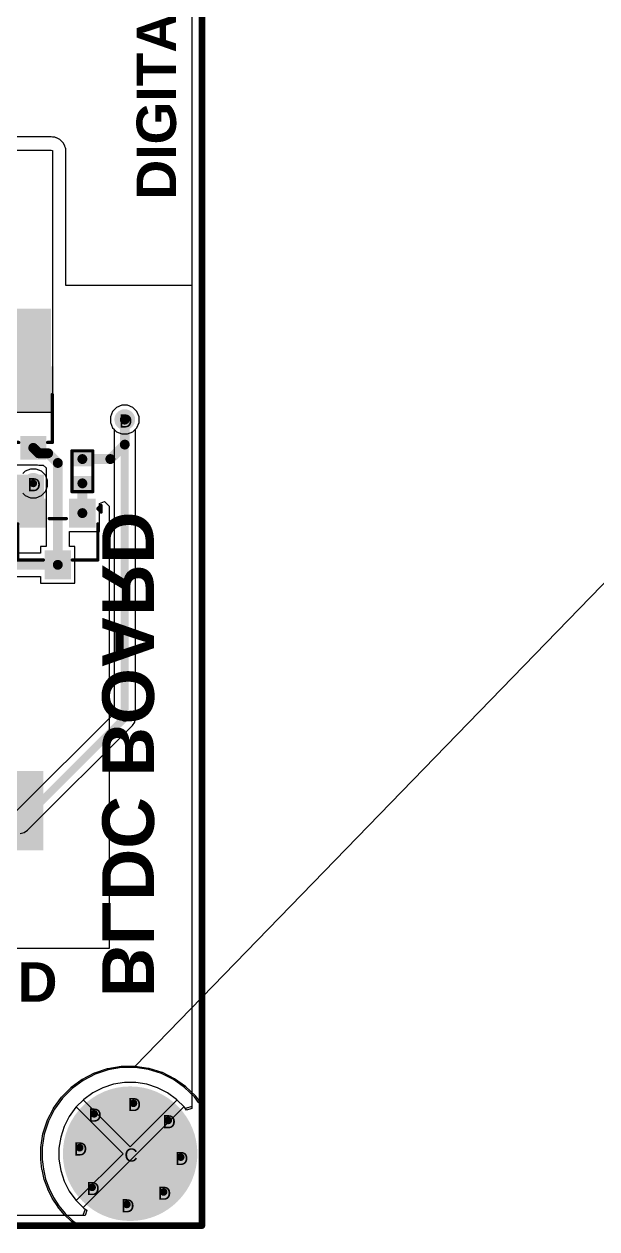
# Model space of a CAD drawing. Header units: inches. Extents: x 0 to 5401, y 0 to 5414.
# Drawn here: x 143.12 to 165.28, y -0.13 to 46.45 of the extents above; entities that cross this region are included whole.
import ezdxf

# ---------------------------------------------------------------- set-up
doc = ezdxf.new("R2010")
doc.units = ezdxf.units.IN
for name, color, linetype in [('Board Outline', 216, 'Continuous'), ('Bottom Layer', 5, 'Continuous'), ('Bottom Overlay', 54, 'Continuous'), ('Bottom Solder', 6, 'Continuous'), ('Drill Drawing', 1, 'Continuous'), ('Layer 1', 16, 'Continuous'), ('Layer 2', 76, 'Continuous'), ('Multi-Layer', 9, 'Continuous'), ('Pad Holes', 156, 'Continuous'), ('Top Layer', 1, 'Continuous'), ('Top Overlay', 2, 'Continuous'), ('Top Paste', 8, 'Continuous'), ('Top Solder', 216, 'Continuous'), ('Via Holes', 16, 'Continuous')]:
    doc.layers.add(name, color=color, linetype=linetype)
doc.styles.add('Arial', font='', dxfattribs={"height": 0.2})
doc.styles.add('Arial_Bold', font='', dxfattribs={"height": 0.2})
doc.styles.get('Arial').set_extended_font_data('Arial')
doc.styles.get('Arial_Bold').set_extended_font_data('Arial', bold=True)

# ---------------------------------------------------------------- blocks, each defined once
blk = doc.blocks.new('R___0402_90')
at = {"layer": 'Top Layer'}
for points in [[(-0.699, -0.318), (-0.699, 0.318), (-0.241, 0.318), (-0.241, -0.318)], [(0.241, -0.318), (0.241, 0.318), (0.699, 0.318), (0.699, -0.318)]]:
    blk.add_hatch(color=1, dxfattribs=at).paths.add_polyline_path(points)
at = {"layer": 'Top Paste'}
for points in [[(-0.699, -0.318), (-0.699, 0.318), (-0.241, 0.318), (-0.241, -0.318)], [(0.241, -0.318), (0.241, 0.318), (0.699, 0.318), (0.699, -0.318)]]:
    blk.add_hatch(color=8, dxfattribs=at).paths.add_polyline_path(points)
at = {"layer": 'Top Solder'}
for points in [[(-0.754, -0.373), (-0.754, 0.373), (-0.186, 0.373), (-0.186, -0.373)], [(0.186, -0.373), (0.186, 0.373), (0.754, 0.373), (0.754, -0.373)]]:
    blk.add_hatch(color=216, dxfattribs=at).paths.add_polyline_path(points)
at = {"layer": 'Top Overlay'}
for points in [[(-0.787, 0.406, 0.127, 0.127, 0), (-0.787, -0.406, 0.127, 0.127, 0)], [(-0.787, 0.406, 0.127, 0.127, 0), (0.787, 0.406, 0.127, 0.127, 0)], [(0.787, 0.406, 0.127, 0.127, 0), (0.787, -0.406, 0.127, 0.127, 0)], [(-0.787, -0.406, 0.127, 0.127, 0), (0.787, -0.406, 0.127, 0.127, 0)], [(-0.813, -0.432, 0.00323, 0.00323, 0), (0.813, -0.432, 0.00323, 0.00323, 0)]]:
    blk.add_lwpolyline(points, format="xyseb", dxfattribs=at)
for points in [[(-0.819, 0.406, 0.0635, 0.0635, 1), (-0.756, 0.406, 0.0635, 0.0635, 1)], [(-0.819, 0.406, 0.0635, 0.0635, 1), (-0.756, 0.406, 0.0635, 0.0635, 1)], [(0.756, 0.406, 0.0635, 0.0635, 1), (0.819, 0.406, 0.0635, 0.0635, 1)], [(0.756, 0.406, 0.0635, 0.0635, 1), (0.819, 0.406, 0.0635, 0.0635, 1)], [(-0.819, -0.406, 0.0635, 0.0635, 1), (-0.756, -0.406, 0.0635, 0.0635, 1)], [(-0.819, -0.406, 0.0635, 0.0635, 1), (-0.756, -0.406, 0.0635, 0.0635, 1)], [(-0.814, -0.432, 0.00161, 0.00161, 1), (-0.812, -0.432, 0.00161, 0.00161, 1)], [(0.756, -0.406, 0.0635, 0.0635, 1), (0.819, -0.406, 0.0635, 0.0635, 1)], [(0.756, -0.406, 0.0635, 0.0635, 1), (0.819, -0.406, 0.0635, 0.0635, 1)], [(0.812, -0.432, 0.00161, 0.00161, 1), (0.814, -0.432, 0.00161, 0.00161, 1)]]:
    blk.add_lwpolyline(points, format="xyseb", close=True, dxfattribs=at)
blk = doc.blocks.new('SOT_23_164')
at = {"layer": 'Top Layer'}
for points in [[(-0.41, 1.46), (0.41, 1.46), (0.41, 0.54), (-0.41, 0.54)], [(-1.36, -0.54), (-0.54, -0.54), (-0.54, -1.46), (-1.36, -1.46)], [(0.54, -0.54), (1.36, -0.54), (1.36, -1.46), (0.54, -1.46)]]:
    blk.add_hatch(color=1, dxfattribs=at).paths.add_polyline_path(points)
at = {"layer": 'Top Paste'}
for points in [[(-0.41, 1.46), (0.41, 1.46), (0.41, 0.54), (-0.41, 0.54)], [(-1.36, -0.54), (-0.54, -0.54), (-0.54, -1.46), (-1.36, -1.46)], [(0.54, -0.54), (1.36, -0.54), (1.36, -1.46), (0.54, -1.46)]]:
    blk.add_hatch(color=8, dxfattribs=at).paths.add_polyline_path(points)
at = {"layer": 'Top Solder'}
for points in [[(-0.512, 1.562), (0.512, 1.562), (0.512, 0.438), (-0.512, 0.438)], [(-1.462, -0.438), (-0.438, -0.438), (-0.438, -1.562), (-1.462, -1.562)], [(0.438, -0.438), (1.462, -0.438), (1.462, -1.562), (0.438, -1.562)]]:
    blk.add_hatch(color=216, dxfattribs=at).paths.add_polyline_path(points)
at = {"layer": 'Top Overlay'}
for points in [[(-1.549, 0.813, 0.127, 0.127, 0), (-1.549, -0.584, 0.127, 0.127, 0)], [(-0.559, 0.813, 0.127, 0.127, 0), (-1.549, 0.813, 0.127, 0.127, 0)], [(1.549, 0.813, 0.127, 0.127, 0), (0.559, 0.813, 0.127, 0.127, 0)], [(1.549, 0.813, 0.127, 0.127, 0), (1.549, -0.584, 0.127, 0.127, 0)], [(0.33, -0.787, 0.127, 0.127, 0), (-0.33, -0.787, 0.127, 0.127, 0)], [(-1.549, -1.168, 0.127, 0.127, 0), (-1.676, -1.041, 0.127, 0.127, 0)], [(-1.676, -1.041, 0.127, 0.127, 0), (-1.676, -1.295, 0.127, 0.127, 0)], [(-1.549, -1.168, 0.127, 0.127, 0), (-1.676, -1.295, 0.127, 0.127, 0)]]:
    blk.add_lwpolyline(points, format="xyseb", dxfattribs=at)
for points in [[(-1.581, 0.813, 0.0635, 0.0635, 1), (-1.518, 0.813, 0.0635, 0.0635, 1)], [(-1.581, 0.813, 0.0635, 0.0635, 1), (-1.518, 0.813, 0.0635, 0.0635, 1)], [(-0.591, 0.813, 0.0635, 0.0635, 1), (-0.527, 0.813, 0.0635, 0.0635, 1)], [(0.527, 0.813, 0.0635, 0.0635, 1), (0.591, 0.813, 0.0635, 0.0635, 1)], [(1.518, 0.813, 0.0635, 0.0635, 1), (1.581, 0.813, 0.0635, 0.0635, 1)], [(1.518, 0.813, 0.0635, 0.0635, 1), (1.581, 0.813, 0.0635, 0.0635, 1)], [(-1.581, -0.584, 0.0635, 0.0635, 1), (-1.518, -0.584, 0.0635, 0.0635, 1)], [(-0.362, -0.787, 0.0635, 0.0635, 1), (-0.298, -0.787, 0.0635, 0.0635, 1)], [(0.298, -0.787, 0.0635, 0.0635, 1), (0.362, -0.787, 0.0635, 0.0635, 1)], [(1.518, -0.584, 0.0635, 0.0635, 1), (1.581, -0.584, 0.0635, 0.0635, 1)], [(-1.708, -1.041, 0.0635, 0.0635, 1), (-1.645, -1.041, 0.0635, 0.0635, 1)], [(-1.708, -1.041, 0.0635, 0.0635, 1), (-1.645, -1.041, 0.0635, 0.0635, 1)], [(-1.708, -1.295, 0.0635, 0.0635, 1), (-1.645, -1.295, 0.0635, 0.0635, 1)], [(-1.708, -1.295, 0.0635, 0.0635, 1), (-1.645, -1.295, 0.0635, 0.0635, 1)], [(-1.581, -1.168, 0.0635, 0.0635, 1), (-1.518, -1.168, 0.0635, 0.0635, 1)], [(-1.581, -1.168, 0.0635, 0.0635, 1), (-1.518, -1.168, 0.0635, 0.0635, 1)]]:
    blk.add_lwpolyline(points, format="xyseb", close=True, dxfattribs=at)
blk = doc.blocks.new('SOD_323_209')
at = {"layer": 'Top Layer'}
for points in [[(-0.75, -0.45), (-1.55, -0.45), (-1.55, 0.45), (-0.75, 0.45)], [(1.55, -0.45), (0.75, -0.45), (0.75, 0.45), (1.55, 0.45)]]:
    blk.add_hatch(color=1, dxfattribs=at).paths.add_polyline_path(points)
at = {"layer": 'Top Overlay'}
for points in [[(-2.007, 0.483), (-0.914, 0.483), (-0.914, 0.787), (-2.007, 0.787)], [(-2.007, -0.508), (-1.575, -0.508), (-1.575, 0.508), (-2.007, 0.508)], [(-2.007, -0.787), (-0.914, -0.787), (-0.914, -0.483), (-2.007, -0.483)]]:
    blk.add_hatch(color=2, dxfattribs=at).paths.add_polyline_path(points)
at = {"layer": 'Top Paste'}
for points in [[(-0.75, -0.45), (-1.55, -0.45), (-1.55, 0.45), (-0.75, 0.45)], [(1.55, -0.45), (0.75, -0.45), (0.75, 0.45), (1.55, 0.45)]]:
    blk.add_hatch(color=8, dxfattribs=at).paths.add_polyline_path(points)
at = {"layer": 'Top Solder'}
for points in [[(-0.695, -0.505), (-1.605, -0.505), (-1.605, 0.505), (-0.695, 0.505)], [(1.605, -0.505), (0.695, -0.505), (0.695, 0.505), (1.605, 0.505)]]:
    blk.add_hatch(color=216, dxfattribs=at).paths.add_polyline_path(points)
at = {"layer": 'Top Overlay'}
for points in [[(0.94, 0.737, 0.127, 0.127, 0), (-0.914, 0.737, 0.127, 0.127, 0)], [(0.94, 0.559, 0.127, 0.127, 0), (0.94, 0.737, 0.127, 0.127, 0)], [(0.94, -0.737, 0.127, 0.127, 0), (-0.914, -0.737, 0.127, 0.127, 0)], [(0.94, -0.737, 0.127, 0.127, 0), (0.94, -0.559, 0.127, 0.127, 0)]]:
    blk.add_lwpolyline(points, format="xyseb", dxfattribs=at)
for points in [[(-0.946, 0.737, 0.0635, 0.0635, 1), (-0.883, 0.737, 0.0635, 0.0635, 1)], [(0.908, 0.737, 0.0635, 0.0635, 1), (0.972, 0.737, 0.0635, 0.0635, 1)], [(0.908, 0.737, 0.0635, 0.0635, 1), (0.972, 0.737, 0.0635, 0.0635, 1)], [(0.908, 0.559, 0.0635, 0.0635, 1), (0.972, 0.559, 0.0635, 0.0635, 1)], [(-0.946, -0.737, 0.0635, 0.0635, 1), (-0.883, -0.737, 0.0635, 0.0635, 1)], [(0.908, -0.559, 0.0635, 0.0635, 1), (0.972, -0.559, 0.0635, 0.0635, 1)], [(0.908, -0.737, 0.0635, 0.0635, 1), (0.972, -0.737, 0.0635, 0.0635, 1)], [(0.908, -0.737, 0.0635, 0.0635, 1), (0.972, -0.737, 0.0635, 0.0635, 1)]]:
    blk.add_lwpolyline(points, format="xyseb", close=True, dxfattribs=at)

msp = doc.modelspace()

# ---------------------------------------------------------------- hatches: boundary and pattern name
at = {"layer": 'Bottom Layer'}
h = msp.add_hatch(color=5, dxfattribs=at)
edge = h.paths.add_edge_path()
edge.add_arc((147.015, 31.159), 0.3, 0, 360)
h = msp.add_hatch(color=5, dxfattribs=at)
edge = h.paths.add_edge_path()
edge.add_arc((143.474, 28.695), 0.3, 0, 360)
h = msp.add_hatch(color=5, dxfattribs=at)
edge = h.paths.add_edge_path()
edge.add_arc((147.223, 2.78), 2.5, 0, 360)
h = msp.add_hatch(color=5, dxfattribs=at)
edge = h.paths.add_edge_path()
edge.add_arc((147.35, 4.731), 0.3, 0, 360)
h = msp.add_hatch(color=5, dxfattribs=at)
edge = h.paths.add_edge_path()
edge.add_arc((145.828, 4.324), 0.3, 0, 360)
h = msp.add_hatch(color=5, dxfattribs=at)
edge = h.paths.add_edge_path()
edge.add_arc((148.696, 4.069), 0.3, 0, 360)
h = msp.add_hatch(color=5, dxfattribs=at)
edge = h.paths.add_edge_path()
edge.add_arc((145.268, 3.014), 0.3, 0, 360)
h = msp.add_hatch(color=5, dxfattribs=at)
edge = h.paths.add_edge_path()
edge.add_arc((149.179, 2.648), 0.3, 0, 360)
h = msp.add_hatch(color=5, dxfattribs=at)
edge = h.paths.add_edge_path()
edge.add_arc((145.75, 1.482), 0.3, 0, 360)
h = msp.add_hatch(color=5, dxfattribs=at)
edge = h.paths.add_edge_path()
edge.add_arc((148.516, 1.303), 0.3, 0, 360)
h = msp.add_hatch(color=5, dxfattribs=at)
edge = h.paths.add_edge_path()
edge.add_arc((147.096, 0.82), 0.3, 0, 360)
at = {"layer": 'Bottom Solder'}
h = msp.add_hatch(color=6, dxfattribs=at)
edge = h.paths.add_edge_path()
edge.add_arc((147.015, 31.159), 0.402, 0, 360)
h = msp.add_hatch(color=6, dxfattribs=at)
edge = h.paths.add_edge_path()
edge.add_arc((143.474, 28.695), 0.402, 0, 360)
h = msp.add_hatch(color=6, dxfattribs=at)
edge = h.paths.add_edge_path()
edge.add_arc((147.223, 2.78), 2.602, 0, 360)
h = msp.add_hatch(color=6, dxfattribs=at)
edge = h.paths.add_edge_path()
edge.add_arc((147.35, 4.731), 0.402, 0, 360)
h = msp.add_hatch(color=6, dxfattribs=at)
edge = h.paths.add_edge_path()
edge.add_arc((145.828, 4.324), 0.402, 0, 360)
h = msp.add_hatch(color=6, dxfattribs=at)
edge = h.paths.add_edge_path()
edge.add_arc((148.696, 4.069), 0.402, 0, 360)
h = msp.add_hatch(color=6, dxfattribs=at)
edge = h.paths.add_edge_path()
edge.add_arc((145.268, 3.014), 0.402, 0, 360)
h = msp.add_hatch(color=6, dxfattribs=at)
edge = h.paths.add_edge_path()
edge.add_arc((149.179, 2.648), 0.402, 0, 360)
h = msp.add_hatch(color=6, dxfattribs=at)
edge = h.paths.add_edge_path()
edge.add_arc((145.75, 1.482), 0.402, 0, 360)
h = msp.add_hatch(color=6, dxfattribs=at)
edge = h.paths.add_edge_path()
edge.add_arc((148.516, 1.303), 0.402, 0, 360)
h = msp.add_hatch(color=6, dxfattribs=at)
edge = h.paths.add_edge_path()
edge.add_arc((147.096, 0.82), 0.402, 0, 360)
at = {"layer": 'Layer 1'}
h = msp.add_hatch(color=16, dxfattribs=at)
edge = h.paths.add_edge_path()
edge.add_arc((147.015, 31.159), 0.3, 0, 360)
h = msp.add_hatch(color=16, dxfattribs=at)
edge = h.paths.add_edge_path()
edge.add_arc((143.474, 28.695), 0.3, 0, 360)
h = msp.add_hatch(color=16, dxfattribs=at)
edge = h.paths.add_edge_path()
edge.add_arc((147.223, 2.78), 2.5, 0, 360)
h = msp.add_hatch(color=16, dxfattribs=at)
edge = h.paths.add_edge_path()
edge.add_arc((147.35, 4.731), 0.3, 0, 360)
h = msp.add_hatch(color=16, dxfattribs=at)
edge = h.paths.add_edge_path()
edge.add_arc((145.828, 4.324), 0.3, 0, 360)
h = msp.add_hatch(color=16, dxfattribs=at)
edge = h.paths.add_edge_path()
edge.add_arc((148.696, 4.069), 0.3, 0, 360)
h = msp.add_hatch(color=16, dxfattribs=at)
edge = h.paths.add_edge_path()
edge.add_arc((145.268, 3.014), 0.3, 0, 360)
h = msp.add_hatch(color=16, dxfattribs=at)
edge = h.paths.add_edge_path()
edge.add_arc((149.179, 2.648), 0.3, 0, 360)
h = msp.add_hatch(color=16, dxfattribs=at)
edge = h.paths.add_edge_path()
edge.add_arc((145.75, 1.482), 0.3, 0, 360)
h = msp.add_hatch(color=16, dxfattribs=at)
edge = h.paths.add_edge_path()
edge.add_arc((148.516, 1.303), 0.3, 0, 360)
h = msp.add_hatch(color=16, dxfattribs=at)
edge = h.paths.add_edge_path()
edge.add_arc((147.096, 0.82), 0.3, 0, 360)
at = {"layer": 'Layer 2'}
h = msp.add_hatch(color=76, dxfattribs=at)
edge = h.paths.add_edge_path()
edge.add_arc((147.015, 31.159), 0.3, 0, 360)
h = msp.add_hatch(color=76, dxfattribs=at)
edge = h.paths.add_edge_path()
edge.add_arc((143.474, 28.695), 0.3, 0, 360)
h = msp.add_hatch(color=76, dxfattribs=at)
edge = h.paths.add_edge_path()
edge.add_arc((147.223, 2.78), 2.5, 0, 360)
h = msp.add_hatch(color=76, dxfattribs=at)
edge = h.paths.add_edge_path()
edge.add_arc((147.35, 4.731), 0.3, 0, 360)
h = msp.add_hatch(color=76, dxfattribs=at)
edge = h.paths.add_edge_path()
edge.add_arc((145.828, 4.324), 0.3, 0, 360)
h = msp.add_hatch(color=76, dxfattribs=at)
edge = h.paths.add_edge_path()
edge.add_arc((148.696, 4.069), 0.3, 0, 360)
h = msp.add_hatch(color=76, dxfattribs=at)
edge = h.paths.add_edge_path()
edge.add_arc((145.268, 3.014), 0.3, 0, 360)
h = msp.add_hatch(color=76, dxfattribs=at)
edge = h.paths.add_edge_path()
edge.add_arc((149.179, 2.648), 0.3, 0, 360)
h = msp.add_hatch(color=76, dxfattribs=at)
edge = h.paths.add_edge_path()
edge.add_arc((145.75, 1.482), 0.3, 0, 360)
h = msp.add_hatch(color=76, dxfattribs=at)
edge = h.paths.add_edge_path()
edge.add_arc((148.516, 1.303), 0.3, 0, 360)
h = msp.add_hatch(color=76, dxfattribs=at)
edge = h.paths.add_edge_path()
edge.add_arc((147.096, 0.82), 0.3, 0, 360)
at = {"layer": 'Multi-Layer'}
h = msp.add_hatch(color=9, dxfattribs=at)
edge = h.paths.add_edge_path()
edge.add_arc((147.223, 2.78), 2.5, 0, 360)
at = {"layer": 'Pad Holes'}
h = msp.add_hatch(color=7, dxfattribs=at)
edge = h.paths.add_edge_path()
edge.add_arc((147.223, 2.78), 1.55, 0, 360)
at = {"layer": 'Top Layer'}
for points in [[(136.557, 31.449), (144.167, 31.449), (144.167, 35.445), (136.557, 35.445)], [(141.581, 27.086), (143.884, 27.086), (143.884, 29.029), (141.581, 29.029)], [(138.111, 15.988), (143.862, 15.988), (143.862, 17.577), (138.111, 17.577)], [(141.395, 14.509), (143.862, 14.509), (143.862, 17.577), (141.395, 17.577)]]:
    msp.add_hatch(color=1, dxfattribs=at).paths.add_polyline_path(points)
h = msp.add_hatch(color=1, dxfattribs=at)
edge = h.paths.add_edge_path()
edge.add_arc((147.015, 31.159), 0.3, 0, 360)
h = msp.add_hatch(color=1, dxfattribs=at)
edge = h.paths.add_edge_path()
edge.add_arc((143.474, 28.695), 0.3, 0, 360)
h = msp.add_hatch(color=1, dxfattribs=at)
edge = h.paths.add_edge_path()
edge.add_arc((147.223, 2.78), 2.5, 0, 360)
h = msp.add_hatch(color=1, dxfattribs=at)
edge = h.paths.add_edge_path()
edge.add_arc((147.35, 4.731), 0.3, 0, 360)
h = msp.add_hatch(color=1, dxfattribs=at)
edge = h.paths.add_edge_path()
edge.add_arc((145.828, 4.324), 0.3, 0, 360)
h = msp.add_hatch(color=1, dxfattribs=at)
edge = h.paths.add_edge_path()
edge.add_arc((148.696, 4.069), 0.3, 0, 360)
h = msp.add_hatch(color=1, dxfattribs=at)
edge = h.paths.add_edge_path()
edge.add_arc((145.268, 3.014), 0.3, 0, 360)
h = msp.add_hatch(color=1, dxfattribs=at)
edge = h.paths.add_edge_path()
edge.add_arc((149.179, 2.648), 0.3, 0, 360)
h = msp.add_hatch(color=1, dxfattribs=at)
edge = h.paths.add_edge_path()
edge.add_arc((145.75, 1.482), 0.3, 0, 360)
h = msp.add_hatch(color=1, dxfattribs=at)
edge = h.paths.add_edge_path()
edge.add_arc((148.516, 1.303), 0.3, 0, 360)
h = msp.add_hatch(color=1, dxfattribs=at)
edge = h.paths.add_edge_path()
edge.add_arc((147.096, 0.82), 0.3, 0, 360)
at = {"layer": 'Top Solder'}
h = msp.add_hatch(color=216, dxfattribs=at)
edge = h.paths.add_edge_path()
edge.add_arc((147.015, 31.159), 0.402, 0, 360)
h = msp.add_hatch(color=216, dxfattribs=at)
edge = h.paths.add_edge_path()
edge.add_arc((143.474, 28.695), 0.402, 0, 360)
h = msp.add_hatch(color=216, dxfattribs=at)
edge = h.paths.add_edge_path()
edge.add_arc((147.223, 2.78), 2.602, 0, 360)
h = msp.add_hatch(color=216, dxfattribs=at)
edge = h.paths.add_edge_path()
edge.add_arc((147.35, 4.731), 0.402, 0, 360)
h = msp.add_hatch(color=216, dxfattribs=at)
edge = h.paths.add_edge_path()
edge.add_arc((145.828, 4.324), 0.402, 0, 360)
h = msp.add_hatch(color=216, dxfattribs=at)
edge = h.paths.add_edge_path()
edge.add_arc((148.696, 4.069), 0.402, 0, 360)
h = msp.add_hatch(color=216, dxfattribs=at)
edge = h.paths.add_edge_path()
edge.add_arc((145.268, 3.014), 0.402, 0, 360)
h = msp.add_hatch(color=216, dxfattribs=at)
edge = h.paths.add_edge_path()
edge.add_arc((149.179, 2.648), 0.402, 0, 360)
h = msp.add_hatch(color=216, dxfattribs=at)
edge = h.paths.add_edge_path()
edge.add_arc((145.75, 1.482), 0.402, 0, 360)
h = msp.add_hatch(color=216, dxfattribs=at)
edge = h.paths.add_edge_path()
edge.add_arc((148.516, 1.303), 0.402, 0, 360)
h = msp.add_hatch(color=216, dxfattribs=at)
edge = h.paths.add_edge_path()
edge.add_arc((147.096, 0.82), 0.402, 0, 360)
at = {"layer": 'Via Holes'}
h = msp.add_hatch(color=7, dxfattribs=at)
edge = h.paths.add_edge_path()
edge.add_arc((147.015, 31.159), 0.15, 0, 360)
h = msp.add_hatch(color=7, dxfattribs=at)
edge = h.paths.add_edge_path()
edge.add_arc((143.474, 28.695), 0.15, 0, 360)
h = msp.add_hatch(color=7, dxfattribs=at)
edge = h.paths.add_edge_path()
edge.add_arc((147.35, 4.731), 0.15, 0, 360)
h = msp.add_hatch(color=7, dxfattribs=at)
edge = h.paths.add_edge_path()
edge.add_arc((145.828, 4.324), 0.15, 0, 360)
h = msp.add_hatch(color=7, dxfattribs=at)
edge = h.paths.add_edge_path()
edge.add_arc((148.696, 4.069), 0.15, 0, 360)
h = msp.add_hatch(color=7, dxfattribs=at)
edge = h.paths.add_edge_path()
edge.add_arc((145.268, 3.014), 0.15, 0, 360)
h = msp.add_hatch(color=7, dxfattribs=at)
edge = h.paths.add_edge_path()
edge.add_arc((149.179, 2.648), 0.15, 0, 360)
h = msp.add_hatch(color=7, dxfattribs=at)
edge = h.paths.add_edge_path()
edge.add_arc((145.75, 1.482), 0.15, 0, 360)
h = msp.add_hatch(color=7, dxfattribs=at)
edge = h.paths.add_edge_path()
edge.add_arc((148.516, 1.303), 0.15, 0, 360)
h = msp.add_hatch(color=7, dxfattribs=at)
edge = h.paths.add_edge_path()
edge.add_arc((147.096, 0.82), 0.15, 0, 360)

# ---------------------------------------------------------------- linework, layer by layer
at = {"layer": 'Board Outline'}
for points in [[(150, 0, 0.254, 0.254, 0), (150, 117, 0.254, 0.254, 0)], [(0, 0, 0.254, 0.254, 0), (150, 0, 0.254, 0.254, 0)]]:
    msp.add_lwpolyline(points, format="xyseb", dxfattribs=at)
msp.add_lwpolyline([(149.937, 0, 0.127, 0.127, 1), (150.064, 0, 0.127, 0.127, 1)], format="xyseb", close=True, dxfattribs=at)
msp.add_lwpolyline([(149.937, 0, 0.127, 0.127, 1), (150.064, 0, 0.127, 0.127, 1)], format="xyseb", close=True, dxfattribs=at)
at = {"layer": 'Bottom Layer'}
for p, q in [((149.612, 48.686), (149.612, 4.523)), ((146.905, 31.713), (146.701, 31.629)), ((147.125, 31.713), (146.905, 31.713)), ((147.329, 31.629), (147.125, 31.713)), ((146.546, 31.473), (146.461, 31.269)), ((146.461, 31.269), (146.461, 31.049)), ((146.701, 31.629), (146.546, 31.473)), ((147.485, 31.473), (147.329, 31.629)), ((147.569, 31.269), (147.485, 31.473)), ((147.569, 31.049), (147.569, 31.269)), ((146.461, 31.049), (146.546, 30.845)), ((146.546, 30.845), (146.601, 30.79)), ((146.601, 30.79), (146.601, 19.799)), ((147.43, 30.79), (147.485, 30.845)), ((147.43, 19.628), (147.43, 30.79)), ((147.485, 30.845), (147.569, 31.049)), ((146.601, 19.799), (142.792, 15.991)), ((147.398, 19.469), (147.43, 19.628)), ((143.257, 15.284), (147.308, 19.335)), ((147.308, 19.335), (147.398, 19.469)), ((142.964, 15.162), (143.123, 15.194)), ((143.123, 15.194), (143.257, 15.284)), ((145.78, 5.135), (145.429, 4.88)), ((146.166, 5.332), (145.78, 5.135)), ((146.578, 5.466), (146.166, 5.332)), ((147.006, 5.534), (146.578, 5.466)), ((147.44, 5.534), (147.006, 5.534)), ((147.868, 5.466), (147.44, 5.534)), ((148.28, 5.332), (147.868, 5.466)), ((148.666, 5.135), (148.28, 5.332)), ((149.017, 4.88), (148.666, 5.135)), ((145.429, 4.88), (145.122, 4.574)), ((149.324, 4.574), (149.017, 4.88)), ((144.868, 4.223), (144.671, 3.837)), ((145.122, 4.574), (144.868, 4.223)), ((149.408, 4.457), (149.324, 4.574)), ((149.612, 4.523), (149.408, 4.457)), ((144.671, 3.837), (144.537, 3.425)), ((144.537, 3.425), (144.469, 2.996)), ((144.469, 2.996), (144.469, 2.563)), ((144.469, 2.563), (144.537, 2.135)), ((144.537, 2.135), (144.671, 1.722)), ((144.671, 1.722), (144.868, 1.336)), ((144.868, 1.336), (145.122, 0.986)), ((145.122, 0.986), (145.429, 0.679)), ((145.429, 0.679), (145.549, 0.592)), ((145.549, 0.592), (145.483, 0.388)), ((145.483, 0.388), (4.517, 0.388))]:
    msp.add_line(p, q, dxfattribs=at)
for points in [[(147.015, 19.628, 0.305, 0.305, 0), (147.015, 31.159, 0.305, 0.305, 0)], [(142.964, 15.576, 0.305, 0.305, 0), (147.015, 19.628, 0.305, 0.305, 0)]]:
    msp.add_lwpolyline(points, format="xyseb", dxfattribs=at)
for points in [[(146.939, 31.159, 0.152, 0.152, 1), (147.091, 31.159, 0.152, 0.152, 1)], [(146.939, 19.628, 0.152, 0.152, 1), (147.091, 19.628, 0.152, 0.152, 1)], [(146.939, 19.628, 0.152, 0.152, 1), (147.091, 19.628, 0.152, 0.152, 1)]]:
    msp.add_lwpolyline(points, format="xyseb", close=True, dxfattribs=at)
at = {"layer": 'Layer 1'}
for p, q in [((149.612, 48.603), (149.612, 4.61)), ((146.905, 31.713), (146.701, 31.629)), ((147.125, 31.713), (146.905, 31.713)), ((147.329, 31.629), (147.125, 31.713)), ((146.546, 31.473), (146.461, 31.269)), ((146.461, 31.269), (146.461, 31.049)), ((146.701, 31.629), (146.546, 31.473)), ((147.485, 31.473), (147.329, 31.629)), ((147.569, 31.269), (147.485, 31.473)), ((147.569, 31.049), (147.569, 31.269)), ((146.461, 31.049), (146.546, 30.845)), ((146.546, 30.845), (146.701, 30.69)), ((147.329, 30.69), (147.485, 30.845)), ((147.485, 30.845), (147.569, 31.049)), ((146.701, 30.69), (146.905, 30.605)), ((146.905, 30.605), (147.125, 30.605)), ((147.125, 30.605), (147.329, 30.69)), ((143.161, 29.165), (143.073, 29.078)), ((143.364, 29.249), (143.161, 29.165)), ((143.585, 29.249), (143.364, 29.249)), ((143.788, 29.165), (143.585, 29.249)), ((143.944, 29.009), (143.788, 29.165)), ((144.028, 28.806), (143.944, 29.009)), ((143.944, 28.382), (144.028, 28.585)), ((144.028, 28.585), (144.028, 28.806)), ((143.073, 28.313), (143.161, 28.226)), ((143.161, 28.226), (143.364, 28.141)), ((143.364, 28.141), (143.585, 28.141)), ((143.585, 28.141), (143.788, 28.226)), ((143.788, 28.226), (143.944, 28.382)), ((145.78, 5.135), (145.429, 4.88)), ((146.166, 5.332), (145.78, 5.135)), ((146.578, 5.466), (146.166, 5.332)), ((147.006, 5.534), (146.578, 5.466)), ((147.44, 5.534), (147.006, 5.534)), ((147.868, 5.466), (147.44, 5.534)), ((148.28, 5.332), (147.868, 5.466)), ((148.666, 5.135), (148.28, 5.332)), ((149.017, 4.88), (148.666, 5.135)), ((145.429, 4.88), (145.41, 4.862)), ((145.41, 4.862), (147.223, 3.049)), ((147.223, 3.049), (149.036, 4.862)), ((149.036, 4.862), (149.017, 4.88)), ((144.868, 4.223), (144.671, 3.837)), ((145.122, 4.574), (144.868, 4.223)), ((145.141, 4.592), (145.122, 4.574)), ((146.954, 2.78), (145.141, 4.592)), ((149.305, 4.592), (147.358, 2.645)), ((149.324, 4.574), (149.305, 4.592)), ((149.358, 4.527), (149.324, 4.574)), ((149.612, 4.61), (149.358, 4.527)), ((144.671, 3.837), (144.537, 3.425)), ((144.537, 3.425), (144.469, 2.996)), ((144.469, 2.996), (144.469, 2.563)), ((144.469, 2.563), (144.537, 2.135)), ((145.141, 0.967), (146.954, 2.78)), ((147.358, 2.645), (145.41, 0.698)), ((144.537, 2.135), (144.671, 1.722)), ((144.671, 1.722), (144.868, 1.336)), ((144.868, 1.336), (145.122, 0.986)), ((145.122, 0.986), (145.141, 0.967)), ((145.479, 0.642), (145.397, 0.388)), ((145.41, 0.698), (145.429, 0.679)), ((145.429, 0.679), (145.479, 0.642)), ((145.397, 0.388), (4.603, 0.388))]:
    msp.add_line(p, q, dxfattribs=at)
at = {"layer": 'Layer 2'}
for p, q in [((149.612, 48.603), (149.612, 4.61)), ((146.905, 31.713), (146.701, 31.629)), ((147.125, 31.713), (146.905, 31.713)), ((147.329, 31.629), (147.125, 31.713)), ((146.546, 31.473), (146.461, 31.269)), ((146.461, 31.269), (146.461, 31.049)), ((146.701, 31.629), (146.546, 31.473)), ((147.485, 31.473), (147.329, 31.629)), ((147.569, 31.269), (147.485, 31.473)), ((147.569, 31.049), (147.569, 31.269)), ((146.461, 31.049), (146.546, 30.845)), ((146.546, 30.845), (146.701, 30.69)), ((147.329, 30.69), (147.485, 30.845)), ((147.485, 30.845), (147.569, 31.049)), ((146.701, 30.69), (146.905, 30.605)), ((146.905, 30.605), (147.125, 30.605)), ((147.125, 30.605), (147.329, 30.69)), ((143.161, 29.165), (143.073, 29.078)), ((143.364, 29.249), (143.161, 29.165)), ((143.585, 29.249), (143.364, 29.249)), ((143.788, 29.165), (143.585, 29.249)), ((143.944, 29.009), (143.788, 29.165)), ((144.028, 28.806), (143.944, 29.009)), ((143.944, 28.382), (144.028, 28.585)), ((144.028, 28.585), (144.028, 28.806)), ((143.073, 28.313), (143.161, 28.226)), ((143.161, 28.226), (143.364, 28.141)), ((143.364, 28.141), (143.585, 28.141)), ((143.585, 28.141), (143.788, 28.226)), ((143.788, 28.226), (143.944, 28.382)), ((145.78, 5.135), (145.429, 4.88)), ((146.166, 5.332), (145.78, 5.135)), ((146.578, 5.466), (146.166, 5.332)), ((147.006, 5.534), (146.578, 5.466)), ((147.44, 5.534), (147.006, 5.534)), ((147.868, 5.466), (147.44, 5.534)), ((148.28, 5.332), (147.868, 5.466)), ((148.666, 5.135), (148.28, 5.332)), ((149.017, 4.88), (148.666, 5.135)), ((145.429, 4.88), (145.122, 4.574)), ((149.324, 4.574), (149.017, 4.88)), ((144.868, 4.223), (144.671, 3.837)), ((145.122, 4.574), (144.868, 4.223)), ((149.358, 4.527), (149.324, 4.574)), ((149.612, 4.61), (149.358, 4.527)), ((144.671, 3.837), (144.537, 3.425)), ((144.537, 3.425), (144.469, 2.996)), ((144.469, 2.996), (144.469, 2.563)), ((144.469, 2.563), (144.537, 2.135)), ((144.537, 2.135), (144.671, 1.722)), ((144.671, 1.722), (144.868, 1.336)), ((144.868, 1.336), (145.122, 0.986)), ((145.122, 0.986), (145.429, 0.679)), ((145.479, 0.642), (145.397, 0.388)), ((145.429, 0.679), (145.479, 0.642)), ((145.397, 0.388), (32.715, 0.388))]:
    msp.add_line(p, q, dxfattribs=at)
at = {"layer": 'Top Layer'}
for p, q in [((149.612, 48.686), (149.612, 36.341)), ((144.17, 42.091), (32.776, 42.091)), ((144.22, 42.081), (144.17, 42.091)), ((144.271, 42.081), (144.22, 42.081)), ((144.314, 42.073), (144.271, 42.081)), ((144.361, 42.053), (144.314, 42.073)), ((144.314, 42.073), (144.314, 42.073)), ((144.368, 42.052), (144.361, 42.053)), ((144.375, 42.048), (144.368, 42.052)), ((144.501, 41.995), (144.375, 42.048)), ((144.572, 41.924), (144.501, 41.995)), ((144.643, 41.853), (144.572, 41.924)), ((29.642, 41.573), (144.17, 41.573)), ((144.17, 41.573), (144.213, 41.565)), ((144.213, 41.565), (144.221, 41.522)), ((144.221, 41.522), (144.221, 36.341)), ((144.696, 41.727), (144.643, 41.853)), ((144.7, 41.72), (144.696, 41.727)), ((144.701, 41.713), (144.7, 41.72)), ((144.721, 41.666), (144.701, 41.713)), ((144.729, 41.623), (144.721, 41.666)), ((144.721, 41.666), (144.721, 41.666)), ((144.729, 41.572), (144.729, 41.623)), ((144.739, 41.522), (144.729, 41.572)), ((144.739, 36.341), (144.739, 41.522)), ((144.221, 36.341), (144.221, 31.439)), ((149.612, 36.341), (144.739, 36.341)), ((144.221, 31.439), (126.594, 31.439)), ((142.77, 29.413), (143.64, 29.413)), ((143.64, 29.413), (143.684, 29.404)), ((143.684, 29.404), (143.684, 29.404)), ((143.684, 29.404), (143.862, 29.404)), ((143.862, 29.404), (143.971, 29.295)), ((143.971, 29.295), (143.971, 26.26)), ((146.038, 27.922), (146.226, 28)), ((146.226, 28), (146.412, 27.814)), ((146.038, 26.832), (146.038, 27.922)), ((146.412, 27.814), (146.412, 10.719)), ((144.878, 26.26), (144.878, 26.832)), ((144.878, 26.832), (146.038, 26.832)), ((143.971, 26.26), (143.76, 26.26)), ((143.76, 26.26), (143.76, 25.999)), ((145.088, 26.26), (144.878, 26.26)), ((145.088, 24.832), (145.088, 26.26)), ((143.76, 25.999), (141.772, 25.999)), ((141.772, 25.093), (143.76, 25.093)), ((143.76, 25.093), (143.76, 24.832)), ((143.76, 24.832), (145.088, 24.832)), ((146.412, 10.719), (140.12, 10.719)), ((146.885, 6.107), (146.367, 6.021)), ((147.411, 6.111), (146.885, 6.107)), ((147.93, 6.034), (147.411, 6.111)), ((145.402, 5.614), (144.979, 5.303)), ((145.869, 5.855), (145.402, 5.614)), ((146.367, 6.021), (145.869, 5.855)), ((148.431, 5.877), (147.93, 6.034)), ((148.902, 5.643), (148.431, 5.877)), ((149.33, 5.34), (148.902, 5.643)), ((144.979, 5.303), (144.609, 4.93)), ((149.706, 4.973), (149.33, 5.34)), ((144.609, 4.93), (144.302, 4.504)), ((149.864, 4.763), (149.706, 4.973)), ((149.865, 4.761), (149.864, 4.763)), ((149.868, 4.756), (149.865, 4.761)), ((149.871, 4.751), (149.868, 4.756)), ((149.874, 4.746), (149.871, 4.751)), ((149.875, 4.744), (149.874, 4.746)), ((149.891, 4.736), (149.875, 4.744)), ((149.917, 4.712), (149.891, 4.736)), ((149.936, 4.682), (149.917, 4.712)), ((149.945, 4.648), (149.936, 4.682)), ((144.302, 4.504), (144.065, 4.035)), ((149.945, 4.63), (149.945, 4.648)), ((149.945, 1.323), (149.945, 4.63)), ((144.065, 4.035), (143.903, 3.536)), ((143.903, 3.536), (143.822, 3.017)), ((143.822, 3.017), (143.822, 2.754)), ((143.822, 2.754), (143.822, 2.561)), ((143.822, 2.561), (143.866, 2.177)), ((143.866, 2.177), (143.954, 1.8)), ((143.954, 1.8), (144.085, 1.437)), ((144.085, 1.437), (144.257, 1.09)), ((144.257, 1.09), (144.467, 0.766)), ((149.945, 0.057), (149.945, 1.323)), ((144.467, 0.766), (144.714, 0.468)), ((144.714, 0.468), (144.993, 0.2)), ((144.993, 0.2), (145.147, 0.083)), ((145.147, 0.083), (145.155, 0.077)), ((145.155, 0.077), (145.173, 0.067)), ((145.173, 0.067), (145.193, 0.061)), ((145.193, 0.061), (145.213, 0.057)), ((145.213, 0.057), (145.224, 0.057)), ((145.224, 0.057), (145.224, 0.057)), ((145.224, 0.057), (149.945, 0.057))]:
    msp.add_line(p, q, dxfattribs=at)
for points in [[(147.015, 30.194, 0.381, 0.381, 0), (147.015, 31.159, 0.381, 0.381, 0)], [(146.456, 29.635, 0.381, 0.381, 0), (147.015, 30.194, 0.381, 0.381, 0)], [(143.474, 30.067, 0.381, 0.381, 0), (143.684, 29.858, 0.381, 0.381, 0)], [(143.684, 29.858, 0.381, 0.381, 0), (144.05, 29.858, 0.381, 0.381, 0)], [(144.05, 29.858, 0.381, 0.381, 0), (144.424, 29.483, 0.381, 0.381, 0)], [(145.374, 29.635, 0.381, 0.381, 0), (146.456, 29.635, 0.381, 0.381, 0)], [(144.424, 25.546, 0.381, 0.381, 0), (144.424, 29.483, 0.381, 0.381, 0)], [(145.374, 27.546, 0.381, 0.381, 0), (145.374, 28.695, 0.381, 0.381, 0)], [(140.332, 25.546, 0.381, 0.381, 0), (144.424, 25.546, 0.381, 0.381, 0)]]:
    msp.add_lwpolyline(points, format="xyseb", dxfattribs=at)
for points in [[(146.92, 31.159, 0.191, 0.191, 1), (147.11, 31.159, 0.191, 0.191, 1)], [(146.92, 30.194, 0.191, 0.191, 1), (147.11, 30.194, 0.191, 0.191, 1)], [(146.92, 30.194, 0.191, 0.191, 1), (147.11, 30.194, 0.191, 0.191, 1)], [(143.379, 30.067, 0.191, 0.191, 1), (143.57, 30.067, 0.191, 0.191, 1)], [(143.589, 29.858, 0.191, 0.191, 1), (143.779, 29.858, 0.191, 0.191, 1)], [(143.589, 29.858, 0.191, 0.191, 1), (143.779, 29.858, 0.191, 0.191, 1)], [(143.954, 29.858, 0.191, 0.191, 1), (144.145, 29.858, 0.191, 0.191, 1)], [(143.954, 29.858, 0.191, 0.191, 1), (144.145, 29.858, 0.191, 0.191, 1)], [(145.279, 29.635, 0.191, 0.191, 1), (145.47, 29.635, 0.191, 0.191, 1)], [(146.361, 29.635, 0.191, 0.191, 1), (146.552, 29.635, 0.191, 0.191, 1)], [(146.361, 29.635, 0.191, 0.191, 1), (146.552, 29.635, 0.191, 0.191, 1)], [(144.329, 29.483, 0.191, 0.191, 1), (144.52, 29.483, 0.191, 0.191, 1)], [(144.329, 29.483, 0.191, 0.191, 1), (144.52, 29.483, 0.191, 0.191, 1)], [(145.279, 28.695, 0.191, 0.191, 1), (145.47, 28.695, 0.191, 0.191, 1)], [(145.279, 27.546, 0.191, 0.191, 1), (145.47, 27.546, 0.191, 0.191, 1)], [(144.329, 25.546, 0.191, 0.191, 1), (144.52, 25.546, 0.191, 0.191, 1)], [(144.329, 25.546, 0.191, 0.191, 1), (144.52, 25.546, 0.191, 0.191, 1)]]:
    msp.add_lwpolyline(points, format="xyseb", close=True, dxfattribs=at)
at = {"layer": 'Top Solder'}
for p, q in [((147.414, 6.164), (5401.268, 5414.317)), ((145.852, 5.907), (146.35, 6.073)), ((146.35, 6.073), (146.354, 6.072)), ((146.354, 6.072), (146.358, 6.075)), ((146.358, 6.075), (146.876, 6.161)), ((146.876, 6.161), (146.881, 6.16)), ((146.881, 6.16), (146.885, 6.162)), ((146.885, 6.162), (147.41, 6.166)), ((147.41, 6.166), (147.414, 6.164)), ((147.414, 6.164), (147.419, 6.166)), ((147.419, 6.166), (147.938, 6.088)), ((147.938, 6.088), (147.942, 6.086)), ((147.942, 6.086), (147.947, 6.086)), ((147.947, 6.086), (148.448, 5.929)), ((144.947, 5.347), (145.37, 5.658)), ((145.37, 5.658), (145.374, 5.659)), ((145.374, 5.659), (145.377, 5.663)), ((145.377, 5.663), (145.844, 5.904)), ((145.844, 5.904), (145.848, 5.904)), ((145.848, 5.904), (145.852, 5.907)), ((148.448, 5.929), (148.451, 5.926)), ((148.451, 5.926), (148.456, 5.926)), ((148.456, 5.926), (148.926, 5.693)), ((148.926, 5.693), (148.929, 5.689)), ((148.929, 5.689), (148.934, 5.688)), ((148.934, 5.688), (149.362, 5.385)), ((144.57, 4.969), (144.94, 5.342)), ((144.94, 5.342), (144.944, 5.343)), ((144.944, 5.343), (144.947, 5.347)), ((149.362, 5.385), (149.364, 5.381)), ((149.364, 5.381), (149.369, 5.379)), ((149.369, 5.379), (149.745, 5.012)), ((144.257, 4.536), (144.565, 4.962)), ((144.565, 4.962), (144.569, 4.964)), ((144.569, 4.964), (144.57, 4.969)), ((149.745, 5.012), (149.746, 5.008)), ((149.746, 5.008), (149.75, 5.006)), ((149.75, 5.006), (149.908, 4.796)), ((149.908, 4.796), (149.908, 4.796)), ((149.908, 4.796), (149.909, 4.794)), ((149.909, 4.794), (149.91, 4.792)), ((149.91, 4.792), (149.911, 4.792)), ((149.911, 4.792), (149.914, 4.787)), ((149.914, 4.787), (149.914, 4.786)), ((149.914, 4.786), (149.916, 4.785)), ((149.916, 4.785), (149.921, 4.779)), ((149.921, 4.779), (149.928, 4.776)), ((149.928, 4.776), (149.954, 4.752)), ((149.954, 4.752), (149.958, 4.745)), ((149.958, 4.745), (149.964, 4.741)), ((149.964, 4.741), (149.983, 4.711)), ((149.983, 4.711), (149.984, 4.703)), ((149.984, 4.703), (149.989, 4.697)), ((149.989, 4.697), (149.998, 4.663)), ((149.998, 4.663), (149.997, 4.655)), ((144.016, 4.06), (144.253, 4.529)), ((144.253, 4.529), (144.256, 4.532)), ((144.256, 4.532), (144.257, 4.536)), ((149.997, 4.655), (150, 4.648)), ((150, 4.648), (150, 4.63)), ((150, 4.63), (150, 4.63)), ((150, 4.63), (150, 1.323)), ((143.851, 3.553), (144.013, 4.052)), ((144.013, 4.052), (144.015, 4.056)), ((144.015, 4.056), (144.016, 4.06)), ((143.767, 3.025), (143.849, 3.544)), ((143.849, 3.544), (143.851, 3.548)), ((143.851, 3.548), (143.851, 3.553)), ((143.768, 3.021), (143.767, 3.025)), ((143.767, 3.017), (143.768, 3.021)), ((143.767, 2.754), (143.767, 3.017)), ((143.767, 2.561), (143.767, 2.754)), ((143.768, 2.558), (143.767, 2.561)), ((143.767, 2.555), (143.768, 2.558)), ((143.811, 2.171), (143.767, 2.555)), ((143.813, 2.168), (143.811, 2.171)), ((143.813, 2.164), (143.813, 2.168)), ((143.901, 1.788), (143.813, 2.164)), ((143.903, 1.785), (143.901, 1.788)), ((143.903, 1.782), (143.903, 1.785)), ((144.033, 1.418), (143.903, 1.782)), ((144.036, 1.416), (144.033, 1.418)), ((144.036, 1.412), (144.036, 1.416)), ((144.208, 1.066), (144.036, 1.412)), ((144.21, 1.064), (144.208, 1.066)), ((144.211, 1.06), (144.21, 1.064)), ((144.421, 0.736), (144.211, 1.06)), ((150, 1.323), (150, 0.057)), ((144.424, 0.734), (144.421, 0.736)), ((144.425, 0.731), (144.424, 0.734)), ((144.671, 0.433), (144.425, 0.731)), ((144.674, 0.431), (144.671, 0.433)), ((144.676, 0.428), (144.674, 0.431)), ((144.955, 0.161), (144.676, 0.428)), ((144.958, 0.159), (144.955, 0.161)), ((144.959, 0.156), (144.958, 0.159)), ((145.113, 0.04), (144.959, 0.156)), ((145.121, 0.033), (145.113, 0.04)), ((145.113, 0.04), (145.113, 0.04)), ((145.126, 0.032), (145.121, 0.033)), ((145.129, 0.028), (145.126, 0.032)), ((145.147, 0.019), (145.129, 0.028)), ((145.152, 0.018), (145.147, 0.019)), ((145.156, 0.015), (145.152, 0.018)), ((145.175, 0.009), (145.156, 0.015)), ((145.18, 0.009), (145.175, 0.009)), ((145.184, 0.006), (145.18, 0.009)), ((145.204, 0.003), (145.184, 0.006)), ((145.209, 0.004), (145.204, 0.003)), ((145.213, 0.002), (145.209, 0.004)), ((145.224, 0.002), (145.213, 0.002)), ((149.945, 0.002), (145.224, 0.002)), ((145.224, 0.002), (145.224, 0.002)), ((149.984, 0.018), (149.945, 0.002)), ((150, 0.057), (149.984, 0.018))]:
    msp.add_line(p, q, dxfattribs=at)

# ---------------------------------------------------------------- block references
for name, p, rotation in [('SOD_323_209', (143.474, 31.217), 270), ('R___0402_90', (145.374, 29.165), 90), ('SOT_23_164', (144.424, 26.546), 180)]:
    msp.add_blockref(name, p, dxfattribs=dict(rotation=rotation))

# ---------------------------------------------------------------- texts
at = {"layer": 'Bottom Overlay', "style": 'Arial_Bold', "text_generation_flag": 2}
msp.add_text('BLDC BOARD', height=2, rotation=270, dxfattribs=at).set_placement((146.143, 8.828))
at = {"layer": 'Drill Drawing', "style": 'Arial'}
for s, p in [('D', (146.795, 30.854)), ('D', (143.254, 28.391)), ('D', (147.13, 4.427)), ('D', (145.608, 4.02)), ('D', (148.476, 3.764)), ('D', (145.048, 2.71)), ('C', (147.003, 2.475)), ('D', (148.959, 2.344)), ('D', (145.53, 1.178)), ('D', (148.296, 0.998)), ('D', (146.876, 0.515))]:
    msp.add_text(s, height=0.508, dxfattribs=at).set_placement(p)
at = {"layer": 'Top Overlay', "style": 'Arial_Bold'}
msp.add_text('DIGITAL I/Os', height=1.524, rotation=90, dxfattribs=at).set_placement((148.997, 39.668))
msp.add_text('M-SPD', height=1.524, dxfattribs=at).set_placement((137.553, 8.655))

doc.saveas('drawing.dxf')
